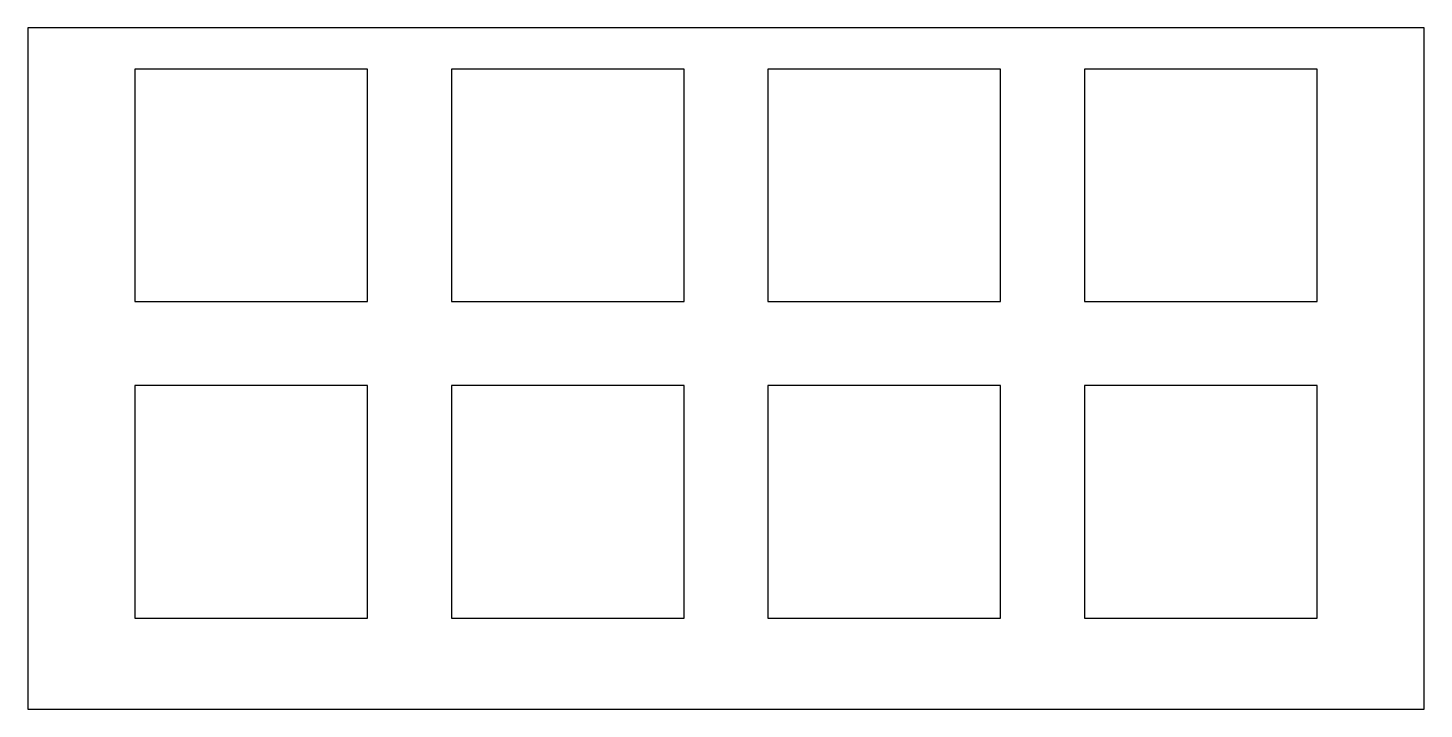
# Model space of a CAD drawing. Header units: millimetres. Extents: x -42 to 42, y -20.5 to 20.5.
import ezdxf

# ---------------------------------------------------------------- set-up
doc = ezdxf.new("R2010")
doc.units = ezdxf.units.MM

msp = doc.modelspace()

# ---------------------------------------------------------------- linework, layer by layer
for p, q in [((42, 20.5), (-42, 20.5)), ((-42, 20.5), (-42, -20.5)), ((42, -20.5), (42, 20.5)), ((-21.575, 18.025), (-35.575, 18.025)), ((-35.575, 18.025), (-35.575, 4.025)), ((-21.575, 4.025), (-21.575, 18.025)), ((-2.525, 18.025), (-16.525, 18.025)), ((-16.525, 18.025), (-16.525, 4.025)), ((-2.525, 4.025), (-2.525, 18.025)), ((16.525, 18.025), (2.525, 18.025)), ((2.525, 18.025), (2.525, 4.025)), ((16.525, 4.025), (16.525, 18.025)), ((35.575, 18.025), (21.575, 18.025)), ((21.575, 18.025), (21.575, 4.025)), ((35.575, 4.025), (35.575, 18.025)), ((-35.575, 4.025), (-21.575, 4.025)), ((-16.525, 4.025), (-2.525, 4.025)), ((2.525, 4.025), (16.525, 4.025)), ((21.575, 4.025), (35.575, 4.025)), ((-21.575, -1.025), (-35.575, -1.025)), ((-35.575, -1.025), (-35.575, -15.025)), ((-21.575, -15.025), (-21.575, -1.025)), ((-2.525, -1.025), (-16.525, -1.025)), ((-16.525, -1.025), (-16.525, -15.025)), ((-2.525, -15.025), (-2.525, -1.025)), ((16.525, -1.025), (2.525, -1.025)), ((2.525, -1.025), (2.525, -15.025)), ((16.525, -15.025), (16.525, -1.025)), ((35.575, -1.025), (21.575, -1.025)), ((21.575, -1.025), (21.575, -15.025)), ((35.575, -15.025), (35.575, -1.025)), ((-35.575, -15.025), (-21.575, -15.025)), ((-16.525, -15.025), (-2.525, -15.025)), ((2.525, -15.025), (16.525, -15.025)), ((21.575, -15.025), (35.575, -15.025)), ((-42, -20.5), (42, -20.5))]:
    msp.add_line(p, q)

doc.saveas('drawing.dxf')
